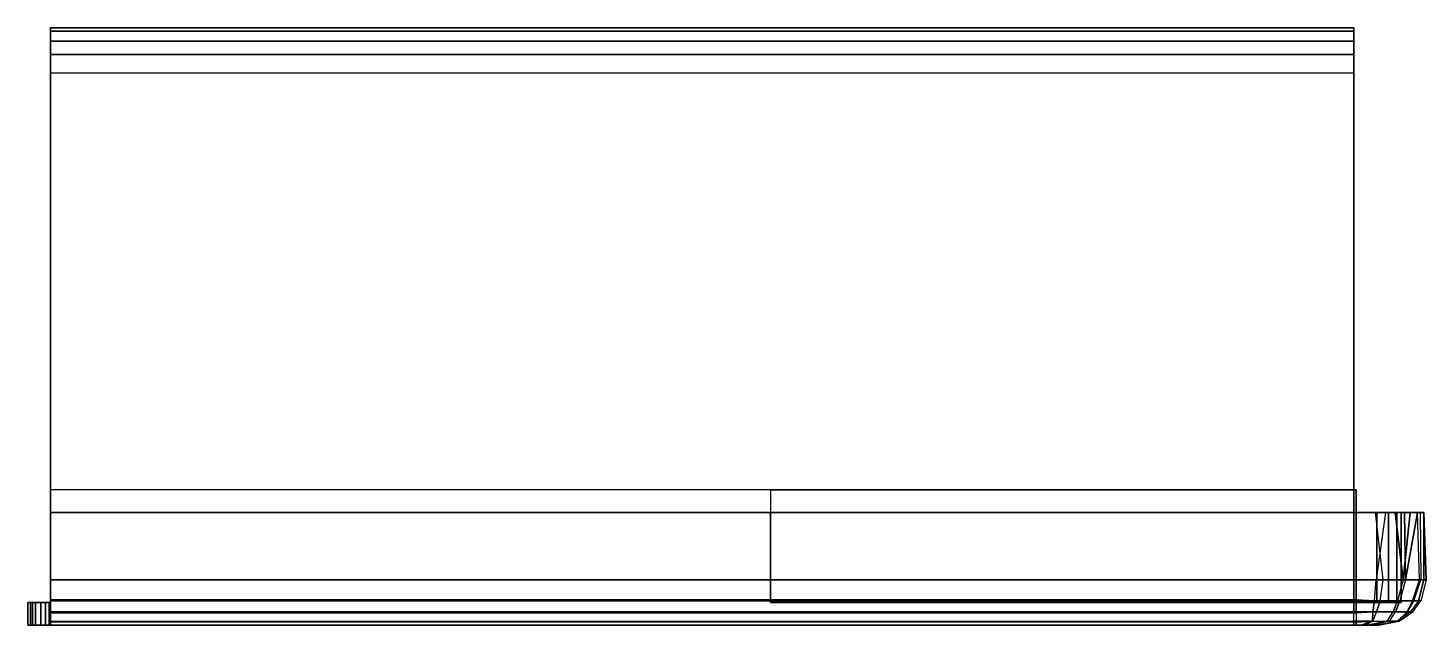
# Model space of a CAD drawing. Header units: inches. Extents: x 0 to 606, y -17 to 8.
# Drawn here: x 547.9 to 606.4, y -16.5 to 8.5 of the extents above.
import ezdxf

# ---------------------------------------------------------------- set-up
doc = ezdxf.new("R2010")
doc.units = ezdxf.units.IN
doc.header["$MEASUREMENT"] = 0
doc.layers.add('1', color=7, linetype='CONTINUOUS')

msp = doc.modelspace()

# ---------------------------------------------------------------- linework, layer by layer
at = {"layer": '1'}
for points in [[(603.394, -10.877, -57.878), (548.81, -10.877, -57.878), (548.81, 8.463, -57.878), (603.394, 8.463, -57.878)], [(603.394, 8.463, -57.878), (548.81, 8.463, -57.878), (548.81, 8.463, 117.236), (603.394, 8.463, 117.236)], [(548.81, 8.463, -57.878), (548.81, 7.52, -57.878), (548.81, 7.52, 118.179), (548.81, 8.463, 117.236)], [(548.81, 8.463, 117.236), (603.394, 8.463, 117.236), (603.394, 8.335, 117.92), (548.81, 8.335, 117.92)], [(548.81, 7.52, 118.179), (548.81, 8.463, 117.236), (548.81, 7.91, 118.57), (548.81, 6.576, 119.122)], [(548.81, 7.91, 118.57), (548.81, 8.463, 117.236), (548.81, 8.335, 117.92)], [(548.81, 8.463, -57.878), (548.81, 7.52, -57.878), (548.81, 7.52, 118.179), (548.81, 8.463, 117.236)], [(548.81, 8.463, 117.236), (548.81, 7.91, 118.57), (548.81, 6.576, 119.122)], [(548.81, 8.335, 117.92), (603.394, 8.335, 117.92), (603.394, 7.91, 118.57), (548.81, 7.91, 118.57)], [(603.394, 8.463, -57.878), (603.394, 7.52, -57.878), (603.394, 7.52, 118.179), (603.394, 8.463, 117.236)], [(603.394, 7.91, 118.57), (603.394, 8.463, 117.236), (603.394, 8.335, 117.92)], [(603.394, 6.576, 119.122), (603.394, 7.91, 118.57), (603.394, 8.463, 117.236)], [(548.81, 7.91, 118.57), (603.394, 7.91, 118.57), (603.394, 7.355, 118.954), (548.81, 7.355, 118.954)], [(548.81, 6.576, 119.122), (548.81, 7.91, 118.57), (548.81, 7.355, 118.954)], [(603.394, 6.576, 119.122), (603.394, 7.91, 118.57), (603.394, 7.355, 118.954)], [(548.81, 7.52, 118.179), (548.81, -15.594, 118.179), (548.81, -15.594, -56.792), (548.81, 7.52, -56.792)], [(548.81, -15.594, -56.792), (548.81, -14.65, -57.878), (548.81, 7.52, -57.878), (548.81, 7.52, -56.792)], [(548.81, 7.52, 118.179), (548.81, 6.576, 119.122), (548.81, -14.65, 119.122), (548.81, -15.594, 118.179)], [(548.81, 7.355, 118.954), (603.394, 7.355, 118.954), (603.394, 6.576, 119.122), (548.81, 6.576, 119.122)], [(603.394, 7.52, -56.792), (603.394, -15.594, -56.792), (603.394, -15.594, 118.179), (603.394, 7.52, 118.179)], [(603.394, -10.877, -56.792), (603.394, -10.877, -57.878), (603.394, 7.52, -57.878), (603.394, 7.52, -56.792)], [(603.394, -11.82, 119.122), (603.394, -11.82, 118.179), (603.394, 7.52, 118.179), (603.394, 6.576, 119.122)], [(603.394, -11.82, 119.122), (603.394, 6.576, 119.122), (548.81, 6.576, 119.122), (548.81, -11.82, 119.122)], [(548.81, -14.65, -57.878), (603.489, -14.65, -57.878), (603.489, -10.877, -57.878), (548.81, -10.877, -57.878)], [(578.96, -10.877, -57.878), (578.96, -10.877, -56.792), (603.489, -10.877, -56.792), (603.489, -10.877, -57.878)], [(578.96, -10.877, -56.792), (578.96, -15.594, -56.792), (603.489, -15.594, -56.792), (603.489, -10.877, -56.792)], [(603.489, -11.82, -56.792), (603.489, -10.877, -56.792), (603.489, -10.877, -57.878), (603.489, -11.82, -57.878)], [(548.81, -14.65, 119.122), (603.394, -14.65, 119.122), (603.394, -11.82, 119.122), (548.81, -11.82, 119.122)], [(578.96, -15.594, 118.179), (578.96, -11.82, 118.179), (603.489, -11.82, 118.179), (603.489, -15.594, 118.179)], [(603.394, -11.82, 119.122), (603.489, -11.82, 118.179), (578.96, -11.82, 118.179), (578.96, -11.82, 119.122)], [(605.375, -11.82, 116.292), (603.489, -11.82, 118.179), (578.96, -11.82, 118.179), (578.96, -11.82, 116.292)], [(605.375, -11.82, 116.292), (578.96, -11.82, 116.292), (578.96, -11.82, -54.906), (605.375, -11.82, -54.906)], [(605.375, -11.82, -54.906), (603.489, -11.82, -56.792), (578.96, -11.82, -56.792), (578.96, -11.82, -54.906)], [(604.294, -11.82, 118.98), (603.394, -11.82, 119.122), (603.489, -11.82, 118.179), (604.358, -11.82, 117.967)], [(603.394, -14.65, 119.122), (604.622, -14.65, 118.852), (604.294, -11.82, 118.98), (603.394, -11.82, 119.122)], [(603.489, -15.594, -56.792), (604.358, -15.594, -56.58), (604.358, -11.82, -56.58), (603.489, -11.82, -56.792)], [(603.489, -11.82, 118.179), (604.358, -11.82, 117.967), (604.358, -15.594, 117.967), (603.489, -15.594, 118.179)], [(603.489, -11.82, -56.792), (603.489, -11.82, -57.878), (604.719, -11.82, -57.596), (604.358, -11.82, -56.58)], [(604.331, -14.65, -57.754), (603.489, -14.65, -57.878), (603.489, -11.82, -57.878), (604.719, -11.82, -57.596)], [(605.375, -11.82, 116.292), (605.196, -11.82, 117.096), (604.844, -11.82, 117.605), (603.489, -11.82, 118.179)], [(604.844, -11.82, 117.605), (604.358, -11.82, 117.967), (603.489, -11.82, 118.179)], [(603.489, -11.82, -56.792), (604.358, -11.82, -56.58), (604.844, -11.82, -56.218), (605.375, -11.82, -54.906)], [(604.358, -11.82, 117.967), (604.358, -11.82, 117.967), (604.294, -11.82, 118.98), (605.12, -11.82, 118.559)], [(604.294, -11.82, 118.98), (605.12, -11.82, 118.559), (605.462, -14.65, 118.266), (604.622, -14.65, 118.852)], [(605.557, -14.65, -57.021), (605.513, -11.82, -57.025), (604.719, -11.82, -57.596), (604.331, -14.65, -57.754)], [(604.358, -11.82, -56.58), (604.358, -15.594, -56.58), (604.844, -15.594, -56.218), (604.844, -11.82, -56.218)], [(604.358, -15.594, 117.967), (604.358, -11.82, 117.967), (604.844, -11.82, 117.605), (604.844, -15.594, 117.605)], [(604.358, -11.82, -56.58), (604.719, -11.82, -57.596), (605.513, -11.82, -57.025), (604.844, -11.82, -56.218)], [(605.747, -11.82, 117.935), (604.844, -11.82, 117.605), (604.358, -11.82, 117.967), (605.12, -11.82, 118.559)], [(604.844, -11.82, -56.218), (604.844, -15.594, -56.218), (605.196, -15.594, -55.709), (605.196, -11.82, -55.709)], [(604.844, -15.594, 117.605), (604.844, -11.82, 117.605), (605.196, -11.82, 117.096), (605.196, -15.594, 117.096)], [(604.844, -11.82, -56.218), (605.513, -11.82, -57.025), (606.053, -11.82, -56.244), (605.196, -11.82, -55.709)], [(606.165, -11.82, 117.134), (605.747, -11.82, 117.935), (604.844, -11.82, 117.605), (605.196, -11.82, 117.096)], [(605.375, -11.82, -54.906), (605.196, -11.82, -55.709), (604.844, -11.82, -56.218)], [(605.12, -11.82, 118.559), (605.747, -11.82, 117.935), (605.462, -14.65, 118.266)], [(605.196, -11.82, -55.709), (605.196, -15.594, -55.709), (605.375, -15.594, -54.906), (605.375, -11.82, -54.906)], [(605.196, -15.594, 117.096), (605.196, -11.82, 117.096), (605.375, -11.82, 116.292), (605.375, -15.594, 116.292)], [(605.196, -11.82, -55.709), (606.053, -11.82, -56.244), (606.319, -11.82, -55.047), (605.375, -11.82, -54.906)], [(606.319, -11.82, 116.198), (605.375, -11.82, 116.292), (605.196, -11.82, 117.096), (606.165, -11.82, 117.134)], [(605.375, -11.82, -54.906), (605.375, -15.594, -54.906), (605.375, -15.594, 116.292), (605.375, -11.82, 116.292)], [(605.375, -11.82, -54.906), (606.319, -11.82, -55.047), (606.319, -11.82, 116.198), (605.375, -11.82, 116.292)], [(605.462, -14.65, 118.266), (605.747, -11.82, 117.935), (606.165, -11.82, 117.134), (606.195, -14.65, 117.04)], [(606.053, -11.82, -56.244), (605.513, -11.82, -57.025), (605.557, -14.65, -57.021)], [(606.053, -11.82, -56.244), (606.053, -11.82, -56.244), (605.557, -14.65, -57.021), (606.143, -14.65, -56.181)], [(606.413, -14.65, -54.953), (606.143, -14.65, -56.181), (606.053, -11.82, -56.244), (606.319, -11.82, -55.047)], [(606.195, -14.65, 117.04), (606.319, -14.65, 116.198), (606.319, -11.82, 116.198), (606.165, -11.82, 117.134)], [(606.413, -14.65, -54.953), (606.319, -11.82, -55.047), (606.319, -11.82, 116.198), (606.319, -14.65, 116.198)], [(548.81, -14.65, 119.122), (548.81, -15.518, 118.911), (603.394, -15.518, 118.911), (603.394, -14.65, 119.122)], [(548.81, -15.487, -57.682), (548.81, -14.65, -57.878), (603.489, -14.65, -57.878), (603.489, -15.487, -57.682)], [(548.81, -14.65, 119.122), (548.81, -15.594, 118.179), (548.81, -16.537, 117.236), (548.81, -15.984, 118.57)], [(548.81, -14.65, 119.122), (548.81, -15.984, 118.57), (548.81, -15.518, 118.911)], [(548.81, -15.278, -57.156), (548.81, -15.064, -57.781), (548.81, -14.65, -57.878)], [(548.81, -15.278, -57.156), (548.81, -15.487, -57.682), (548.81, -15.064, -57.781), (548.81, -15.278, -57.156)], [(604.499, -15.518, 118.558), (604.622, -14.65, 118.852), (603.394, -14.65, 119.122), (603.394, -15.518, 118.911)], [(604.248, -15.518, -57.461), (604.331, -14.65, -57.754), (603.489, -14.65, -57.878), (603.489, -15.487, -57.682)], [(604.248, -15.518, -57.461), (604.331, -14.65, -57.754), (605.557, -14.65, -57.021), (605.313, -15.518, -56.771)], [(604.499, -15.518, 118.558), (604.622, -14.65, 118.852), (605.462, -14.65, 118.266), (605.213, -15.518, 118.023)], [(605.902, -15.518, 116.958), (606.195, -14.65, 117.04), (605.462, -14.65, 118.266), (605.213, -15.518, 118.023)], [(605.849, -15.518, -56.058), (606.143, -14.65, -56.181), (605.557, -14.65, -57.021), (605.313, -15.518, -56.771)], [(605.849, -15.518, -56.058), (606.143, -14.65, -56.181), (606.413, -14.65, -54.953), (606.202, -15.518, -54.953)], [(605.902, -15.518, 116.958), (606.195, -14.65, 117.04), (606.319, -14.65, 116.198), (606.103, -15.526, 116.198)], [(606.103, -15.526, 116.198), (606.319, -14.65, 116.198), (606.413, -14.65, -54.953), (606.202, -15.518, -54.953)], [(547.867, -15.594, 115.901), (547.867, -16.537, 115.901), (547.867, -16.537, -54.657), (547.867, -15.594, -54.657)], [(547.971, -16.537, 116.198), (547.867, -16.537, 115.901), (547.867, -15.594, 115.901), (547.971, -15.594, 116.198)], [(547.971, -15.594, -54.953), (547.867, -15.594, -54.657), (547.867, -16.537, -54.657), (547.971, -16.537, -54.953)], [(547.867, -15.594, 115.901), (548.81, -15.594, 115.901), (547.971, -15.594, 116.198)], [(548.81, -15.594, 115.901), (547.867, -15.594, 115.901), (547.867, -15.594, -54.657), (548.81, -15.594, -54.657)], [(548.81, -15.594, -54.657), (547.867, -15.594, -54.657), (547.971, -15.594, -54.953), (548.053, -15.594, -55.032)], [(548.053, -15.594, 116.277), (548.053, -16.537, 116.277), (547.971, -16.537, 116.198), (547.971, -15.594, 116.198)], [(548.053, -16.537, -55.032), (548.053, -15.594, -55.032), (547.971, -15.594, -54.953), (547.971, -16.537, -54.953)], [(547.971, -15.594, 116.198), (548.053, -15.594, 116.277), (548.181, -15.594, 116.346), (548.81, -15.594, 115.901)], [(548.181, -15.594, 116.346), (548.181, -16.537, 116.346), (548.053, -16.537, 116.277), (548.053, -15.594, 116.277)], [(548.181, -16.537, -55.101), (548.181, -15.594, -55.101), (548.053, -15.594, -55.032), (548.053, -16.537, -55.032)], [(548.81, -15.594, -54.657), (548.053, -15.594, -55.032), (548.181, -15.594, -55.101), (548.405, -15.594, -55.216)], [(548.405, -15.594, 116.461), (548.405, -16.537, 116.461), (548.181, -16.537, 116.346), (548.181, -15.594, 116.346)], [(548.405, -16.537, -55.216), (548.405, -15.594, -55.216), (548.181, -15.594, -55.101), (548.181, -16.537, -55.101)], [(548.181, -15.594, 116.346), (548.405, -15.594, 116.461), (548.6, -15.594, 116.642), (548.81, -15.594, 115.901)], [(548.6, -15.594, 116.642), (548.6, -16.537, 116.642), (548.405, -16.537, 116.461), (548.405, -15.594, 116.461)], [(548.6, -16.537, -55.398), (548.6, -15.594, -55.398), (548.405, -15.594, -55.216), (548.405, -16.537, -55.216)], [(548.81, -15.594, -54.657), (548.405, -15.594, -55.216), (548.6, -15.594, -55.398), (548.75, -15.594, -55.659)], [(548.75, -15.594, 116.904), (548.75, -16.537, 116.904), (548.6, -16.537, 116.642), (548.6, -15.594, 116.642)], [(548.75, -16.537, -55.659), (548.75, -15.594, -55.659), (548.6, -15.594, -55.398), (548.6, -16.537, -55.398)], [(548.6, -15.594, 116.642), (548.75, -15.594, 116.904), (548.81, -15.594, 117.236), (548.81, -15.594, 115.901)], [(548.81, -15.594, 117.236), (548.81, -16.537, 117.236), (548.75, -16.537, 116.904), (548.75, -15.594, 116.904)], [(548.81, -16.537, -55.991), (548.81, -15.594, -55.991), (548.75, -15.594, -55.659), (548.75, -16.537, -55.659)], [(548.81, -15.594, -54.657), (548.75, -15.594, -55.659), (548.81, -15.594, -55.991)], [(548.81, -15.594, -56.792), (548.81, -15.487, -57.682), (548.81, -15.487, -57.682), (548.81, -15.278, -57.156)], [(603.489, -16.02, -57.288), (603.489, -15.487, -57.682), (548.81, -15.487, -57.682), (548.81, -16.02, -57.288)], [(548.81, -15.594, -56.792), (548.81, -16.02, -57.288), (548.81, -15.487, -57.682), (548.81, -15.594, -56.792)], [(603.394, -15.518, 118.911), (603.394, -15.984, 118.57), (548.81, -15.984, 118.57), (548.81, -15.518, 118.911)], [(548.81, -15.594, 118.179), (548.81, -16.537, 117.236), (548.81, -15.594, 117.236)], [(548.81, -15.594, -55.991), (548.81, -16.537, -55.991), (548.81, -16.42, -56.646), (548.81, -15.594, -56.792)], [(548.81, -15.594, -56.792), (548.81, -16.007, -56.719), (548.81, -16.42, -56.646), (548.81, -16.02, -57.288)], [(603.489, -15.594, 118.179), (605.375, -15.594, 116.292), (578.96, -15.594, 116.292), (578.96, -15.594, 118.179)], [(578.96, -15.594, 116.292), (605.375, -15.594, 116.292), (605.375, -15.594, -54.906), (578.96, -15.594, -54.906)], [(603.489, -15.594, -56.792), (603.489, -15.594, -54.906), (578.96, -15.594, -54.906), (578.96, -15.594, -56.792)], [(603.394, -15.518, 118.911), (604.499, -15.518, 118.558), (604.344, -15.984, 118.333), (603.394, -15.984, 118.57)], [(604.181, -15.984, -57.193), (604.248, -15.518, -57.461), (603.489, -15.487, -57.682), (603.489, -16.02, -57.288)], [(605.375, -15.594, 116.292), (603.489, -15.594, 118.179), (604.358, -15.594, 117.967), (604.823, -15.594, 117.626)], [(603.489, -15.594, -56.792), (604.358, -15.594, -56.58), (604.823, -15.594, -56.24), (603.489, -15.594, -54.906)], [(603.489, -15.594, -54.906), (604.823, -15.594, -56.24), (605.196, -15.594, -55.709), (605.375, -15.594, -54.906)], [(605.134, -15.984, -56.598), (605.313, -15.518, -56.771), (604.248, -15.518, -57.461), (604.181, -15.984, -57.193)], [(604.344, -15.984, 118.333), (604.499, -15.518, 118.558), (605.213, -15.518, 118.023), (605.039, -15.984, 117.843)], [(604.823, -15.594, 117.626), (605.196, -15.594, 117.096), (605.375, -15.594, 116.292)], [(605.039, -15.984, 117.843), (605.213, -15.518, 118.023), (605.902, -15.518, 116.958), (605.634, -15.984, 116.89)], [(605.624, -15.984, -55.903), (605.849, -15.518, -56.058), (605.313, -15.518, -56.771), (605.134, -15.984, -56.598)], [(606.202, -15.518, -54.953), (605.849, -15.518, -56.058), (605.624, -15.984, -55.903), (605.86, -15.984, -54.953)], [(605.634, -15.984, 116.89), (605.902, -15.518, 116.958), (606.103, -15.526, 116.198), (605.766, -15.984, 116.198)], [(605.86, -15.984, -54.953), (606.202, -15.518, -54.953), (606.103, -15.526, 116.198), (605.766, -15.984, 116.198)], [(548.81, -15.984, 118.57), (548.81, -16.377, 117.995), (603.394, -16.377, 117.995), (603.394, -15.984, 118.57)], [(548.81, -15.984, 118.57), (548.81, -16.537, 117.236), (548.81, -16.377, 117.995)], [(548.81, -16.42, -56.646), (548.81, -16.02, -57.288), (603.489, -16.02, -57.288), (603.489, -16.42, -56.646)], [(603.394, -16.377, 117.995), (603.394, -16.537, 117.236), (548.81, -16.537, 117.236), (548.81, -16.377, 117.995)], [(603.394, -15.984, 118.57), (604.344, -15.984, 118.333), (604.176, -16.377, 117.956), (603.394, -16.377, 117.995)], [(603.394, -16.377, 117.995), (604.176, -16.377, 117.956), (603.681, -16.537, 117.195), (603.394, -16.537, 117.236)], [(604.167, -16.377, -56.762), (604.181, -15.984, -57.193), (603.489, -16.02, -57.288), (603.489, -16.42, -56.646)], [(603.864, -16.537, -55.913), (604.167, -16.377, -56.762), (603.489, -16.42, -56.646), (603.489, -16.537, -55.991)], [(603.965, -16.537, 117.065), (603.681, -16.537, 117.195), (604.176, -16.377, 117.956), (604.791, -16.377, 117.587)], [(604.877, -16.377, -56.35), (604.156, -16.537, -55.715), (603.864, -16.537, -55.913), (604.167, -16.377, -56.762)], [(604.791, -16.377, 117.587), (603.965, -16.537, 117.065), (604.254, -16.537, 116.779), (605.203, -16.377, 116.876)], [(604.156, -16.537, -55.715), (604.362, -16.537, -55.405), (605.247, -16.377, -55.735), (604.877, -16.377, -56.35)], [(605.134, -15.984, -56.598), (604.181, -15.984, -57.193), (604.167, -16.377, -56.762), (604.877, -16.377, -56.35)], [(604.176, -16.377, 117.956), (604.791, -16.377, 117.587), (605.039, -15.984, 117.843), (604.344, -15.984, 118.333)], [(604.254, -16.537, 116.779), (605.203, -16.377, 116.876), (605.224, -16.363, 116.198), (604.432, -16.537, 116.198)], [(605.286, -16.377, -54.953), (605.247, -16.377, -55.735), (604.362, -16.537, -55.405), (604.432, -16.537, -55.047)], [(604.432, -16.537, -55.047), (605.286, -16.377, -54.953), (605.224, -16.363, 116.198), (604.432, -16.537, 116.198)], [(605.039, -15.984, 117.843), (605.634, -15.984, 116.89), (605.203, -16.377, 116.876), (604.791, -16.377, 117.587)], [(605.247, -16.377, -55.735), (604.877, -16.377, -56.35), (605.134, -15.984, -56.598), (605.624, -15.984, -55.903)], [(605.203, -16.377, 116.876), (605.634, -15.984, 116.89), (605.766, -15.984, 116.198), (605.224, -16.363, 116.198)], [(605.766, -15.984, 116.198), (605.224, -16.363, 116.198), (605.286, -16.377, -54.953), (605.86, -15.984, -54.953)], [(605.86, -15.984, -54.953), (605.624, -15.984, -55.903), (605.247, -16.377, -55.735), (605.286, -16.377, -54.953)], [(547.971, -16.537, 116.198), (547.867, -16.537, 115.901), (604.432, -16.537, 115.901), (604.432, -16.537, 116.198)], [(547.867, -16.537, 115.901), (604.432, -16.537, 115.901), (604.432, -16.537, -55.047), (547.867, -16.537, -54.657)], [(547.867, -16.537, -54.657), (547.971, -16.537, -54.953), (548.053, -16.537, -55.032), (548.184, -16.537, -54.659)], [(549.067, -16.537, 116.198), (548.181, -16.537, 116.346), (548.053, -16.537, 116.277), (547.971, -16.537, 116.198)], [(548.181, -16.537, -55.101), (548.053, -16.537, -55.032), (548.184, -16.537, -54.659)], [(548.6, -16.537, 116.642), (548.405, -16.537, 116.461), (548.181, -16.537, 116.346), (549.067, -16.537, 116.198)], [(548.184, -16.537, -54.659), (548.181, -16.537, -55.101), (548.405, -16.537, -55.216), (548.448, -16.537, -54.661)], [(548.448, -16.537, -54.661), (548.405, -16.537, -55.216), (548.6, -16.537, -55.398), (548.669, -16.537, -54.663)], [(548.81, -16.537, 117.236), (548.75, -16.537, 116.904), (548.6, -16.537, 116.642), (549.067, -16.537, 116.198)], [(548.669, -16.537, -54.663), (548.6, -16.537, -55.398), (548.75, -16.537, -55.659), (548.777, -16.537, -54.664)], [(548.777, -16.537, -54.664), (548.75, -16.537, -55.659), (548.81, -16.537, -55.991), (548.82, -16.537, -54.664)], [(603.489, -16.537, -55.991), (603.489, -16.42, -56.646), (548.81, -16.42, -56.646), (548.81, -16.537, -55.991)], [(548.81, -16.537, 117.236), (549.067, -16.537, 116.198), (604.432, -16.537, 116.198), (603.394, -16.537, 117.236)], [(548.81, -16.537, -55.991), (603.489, -16.537, -55.991), (603.496, -16.537, -55.04), (548.82, -16.537, -54.664)], [(603.394, -16.537, 117.236), (604.432, -16.537, 116.198), (604.128, -16.537, 116.932)], [(604.128, -16.537, 116.932), (603.394, -16.537, 117.236), (603.811, -16.537, 117.148)], [(604.432, -16.537, -55.047), (604.156, -16.537, -55.715), (603.489, -16.537, -55.991), (603.496, -16.537, -55.04)], [(603.489, -16.537, -55.991), (604.156, -16.537, -55.715), (603.864, -16.537, -55.913)], [(604.128, -16.537, 116.932), (604.432, -16.537, 116.198), (604.355, -16.537, 116.59)], [(604.432, -16.537, -55.047), (604.156, -16.537, -55.715), (604.362, -16.537, -55.405)]]:
    msp.add_3dface(points, dxfattribs=at)

doc.saveas('drawing.dxf')
